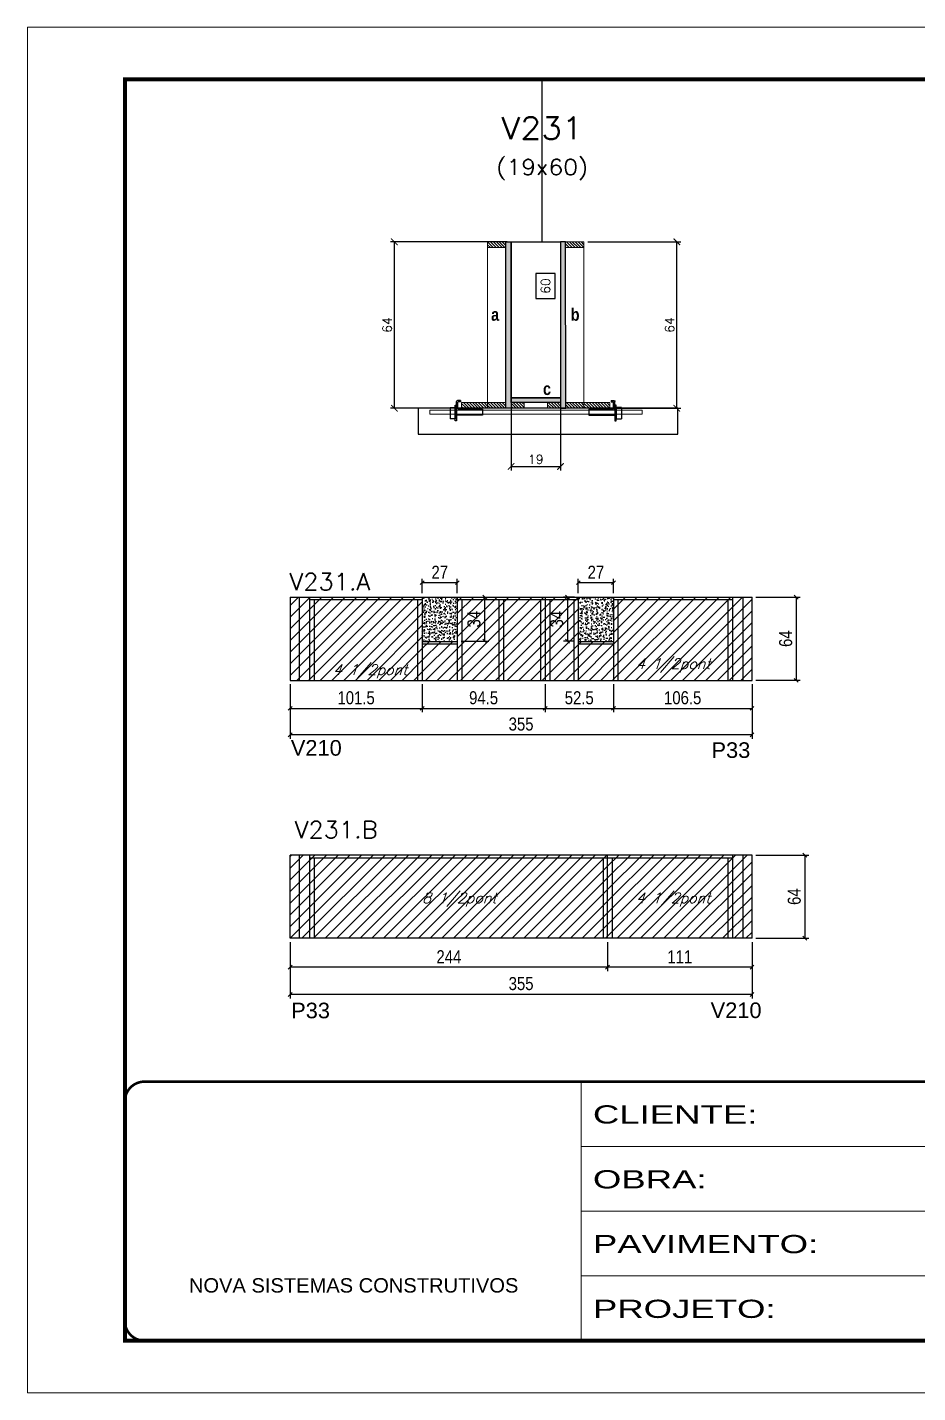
# Model space of a CAD drawing. Extents: x 137137 to 143418, y 10464 to 34486.
# Drawn here: x 140321 to 141005, y 29990 to 31040 of the extents above; entities that cross this region are included whole.
import ezdxf
from ezdxf.enums import TextEntityAlignment as Align

# ---------------------------------------------------------------- set-up
doc = ezdxf.new("R2010")
doc.units = 0
for name, pattern in [('CONTINUO', [0]), ('DASHED', [0.75, 0.5, -0.25]), ('HIDDEN', [0.375, 0.25, -0.125])]:
    doc.linetypes.add(name, pattern=pattern)
for name, color, linetype in [('5', 5, 'Continuous'), ('barrote', 251, 'Continuous'), ('COTA', 241, 'Continuous'), ('Cota Seção (2x)', 4, 'Continuous'), ('detalhes', 4, 'Continuous'), ('Painéis', 200, 'Continuous'), ('presilha', 1, 'Continuous'), ('SARR_2.2x7', 40, 'Continuous'), ('SARR_3.5x7', 81, 'Continuous'), ('texto', 7, 'Continuous'), ('Texto de Titulo', 7, 'Continuous'), ('Texto Qtd Sarr', 242, 'Continuous')]:
    doc.layers.add(name, color=color, linetype=linetype)
for name, color, linetype, lineweight in [('CONCRETO', 251, 'Continuous', 25), ('Folhas', 255, 'Continuous', 9), ('Hachura', 251, 'Continuous', 9), ('Madeira', 126, 'Continuous', 18), ('SARRAFO DE PRESSAO', 251, 'DASHED', 9), ('SCO-___-LAJ', 2, 'Continuous', 0), ('Texto Seção', 7, 'Continuous', 15)]:
    doc.layers.add(name, color=color, linetype=linetype, lineweight=lineweight)
doc.styles.add('ARIAL', font='arial.ttf')
doc.styles.add('COTA TECNICA', font='techl___.ttf', dxfattribs={"height": 10})
doc.styles.add('REGUA-120', font='ROMANS.shx', dxfattribs={"height": 15})
doc.styles.add('Romans', font='romans.shx')
doc.styles.get("Standard").update_dxf_attribs({"font": 'arial.ttf'})
doc.styles.add('TECNICA', font='techb___.ttf', dxfattribs={"height": 10})
doc.styles.add('Tecnologia', font='')
doc.styles.get('Tecnologia').set_extended_font_data('Forgotten Futurist')
doc.dimstyles.new('Cota Seção (2x)', dxfattribs={"dimtxt": 7, "dimasz": 5, "dimexe": 3, "dimexo": 3, "dimgap": 2, "dimtad": 3, "dimdec": 1, "dimlfac": 0.5, "dimzin": 12, "dimdsep": 46, "dimtxsty": 'Romans', "dimblk": 'ARCHTICK', "dimcen": 0, "dimclrd": 4, "dimclre": 4, "dimclrt": 1, "dimadec": 1, "dimazin": 3, "dimtfac": 1, "dimtdec": 1, "dimtmove": 0, "dimatfit": 3, "dimldrblk": 'OBLIQUE', "dimfxl": 1, "dimtolj": 1, "dimtzin": 12, "dimarcsym": 0})
doc.dimstyles.new('Cota Seção interna', dxfattribs={"dimtxt": 7, "dimasz": 6, "dimexe": 0.18, "dimexo": 2, "dimgap": -4, "dimtad": 3, "dimdec": 1, "dimlfac": 0.5, "dimzin": 12, "dimdsep": 46, "dimtxsty": 'Romans', "dimblk": 'ARCHTICK', "dimcen": 0.09, "dimse1": 1, "dimse2": 1, "dimsd1": 1, "dimsd2": 1, "dimclrd": 180, "dimclre": 5, "dimclrt": 1, "dimadec": 0, "dimazin": 3, "dimtfac": 1, "dimtdec": 1, "dimtofl": 0, "dimtmove": 0, "dimatfit": 3, "dimldrblk": 'ARCHTICK', "dimfxl": 1, "dimtolj": 1, "dimtzin": 0, "dimarcsym": 0})
doc.dimstyles.new('PAINEL', dxfattribs={"dimtxt": 10, "dimasz": 3, "dimexe": 3, "dimexo": 3, "dimgap": 3, "dimtad": 1, "dimdec": 1, "dimzin": 12, "dimdsep": 46, "dimtxsty": 'COTA TECNICA', "dimblk1": 'OBLIQUE', "dimblk2": 'OBLIQUE', "dimsah": 1, "dimcen": 0.9, "dimclrd": 4, "dimclre": 4, "dimclrt": 240, "dimadec": 1, "dimazin": 3, "dimtfac": 1, "dimtdec": 1, "dimtmove": 0, "dimatfit": 3, "dimfxl": 1, "dimtolj": 1, "dimtzin": 12, "dimarcsym": 0})
pattern_1 = [(315, (163649.1933, 22517.407), (1.12253202, 1.12253202), [])]
pattern_2 = [(315, (163649.1933, 22443.807), (1.12253202, 1.12253202), [])]
pattern_3 = [(45, (-1585, 0), (-4.49012806, 4.49012806), [])]

# ---------------------------------------------------------------- blocks, each defined once
blk = doc.blocks.new('9999999999')
at = {"color": 30, "linetype": 'CONTINUO'}
for p, q in [((98564.6, 34230.2), (98564.6, 34429.4)), ((98564.6, 34379.6), (99584, 34379.6)), ((98564.6, 34329.8), (99488, 34329.8)), ((98564.6, 34280), (99488, 34280))]:
    blk.add_line(p, q, dxfattribs=at)
at = {"color": 30, "linetype": 'CONTINUO', "const_width": 2}
blk.add_lwpolyline([(99584, 34230.2), (99584, 34414.4, 0.414214), (99569, 34429.4), (98229, 34429.4, 0.414214), (98214, 34414.4), (98214, 34245.2, 0.414214), (98229, 34230.2), (99584, 34230.2)], format="xyb", dxfattribs=at)
at = {"layer": 'Folhas'}
blk.add_lwpolyline([(98139, 34190.2), (99624, 34190.2), (99624, 35240.2), (98139, 35240.2)], close=True, dxfattribs=at)
at = {"layer": 'Folhas', "color": 30, "const_width": 3}
blk.add_lwpolyline([(98214, 34230.2), (99584, 34230.2), (99584, 35200.2), (98214, 35200.2)], close=True, dxfattribs=at)
at = {"color": 7, "linetype": 'Continuous', "ltscale": 5, "style": 'ARIAL'}
blk.add_text('NOVA SISTEMAS CONSTRUTIVOS', height=11.059, dxfattribs=at).set_placement((98263.2, 34267.2))
at = {"layer": 'Folhas', "color": 7, "style": 'Tecnologia', "width": 1.5}
for s, p in [('CLIENTE:', (98573.7, 34397.2)), ('OBRA:', (98573.7, 34347.3)), ('PAVIMENTO:', (98573.7, 34297.5)), ('PROJETO:', (98573.7, 34247.7))]:
    blk.add_text(s, height=14, dxfattribs=at).set_placement(p)
blk = doc.blocks.new('_Oblique')
at = {"color": 0, "linetype": 'ByBlock', "lineweight": -2}
blk.add_line((-0.5, -0.5), (0.5, 0.5), dxfattribs=at)
blk = doc.blocks.new('*D306')
at = {"layer": 'COTA', "color": 4, "linetype": 'ByBlock', "lineweight": -2, "transparency": 16777216}
for p, q in [((140880.8, 30601.9), (140914.8, 30601.9)), ((140911.8, 30601.9), (140911.8, 30537.9)), ((140880.8, 30537.9), (140914.8, 30537.9))]:
    blk.add_line(p, q, dxfattribs=at)
at = {"layer": 'Defpoints', "color": 0, "linetype": 'ByBlock', "transparency": 16777216}
for p in [(140877.8, 30601.9), (140877.8, 30537.9), (140911.8, 30537.9)]:
    blk.add_point(p, dxfattribs=at)
at = {"layer": 'COTA', "color": 4, "linetype": 'ByBlock', "lineweight": -2, "transparency": 16777216, "xscale": 3, "yscale": 3, "zscale": 3}
for p, rotation in [((140911.8, 30601.9), 90), ((140911.8, 30537.9), 270)]:
    blk.add_blockref('_Oblique', p, dxfattribs=dict(at, rotation=rotation))
at = {"layer": 'COTA', "color": 240, "linetype": 'ByBlock', "transparency": 16777216, "insert": (140903.7, 30569.9), "char_height": 10, "attachment_point": 5, "rotation": 90, "style": 'COTA TECNICA'}
blk.add_mtext('\\A1;64', dxfattribs=at)
blk = doc.blocks.new('*D307')
at = {"layer": 'COTA', "color": 4, "linetype": 'ByBlock', "lineweight": -2, "transparency": 16777216}
for p, q in [((140766.8, 30336.5), (140766.8, 30314.2)), ((140877.8, 30336.5), (140877.8, 30314.2)), ((140877.8, 30317.2), (140766.8, 30317.2))]:
    blk.add_line(p, q, dxfattribs=at)
at = {"layer": 'Defpoints', "color": 0, "linetype": 'ByBlock', "transparency": 16777216}
for p in [(140766.8, 30339.5), (140877.8, 30339.5), (140766.8, 30317.2)]:
    blk.add_point(p, dxfattribs=at)
at = {"layer": 'COTA', "color": 4, "linetype": 'ByBlock', "lineweight": -2, "transparency": 16777216, "xscale": 3, "yscale": 3, "zscale": 3, "rotation": 180}
blk.add_blockref('_Oblique', (140766.8, 30317.2), dxfattribs=at)
at = {"layer": 'COTA', "color": 4, "linetype": 'ByBlock', "lineweight": -2, "transparency": 16777216, "xscale": 3, "yscale": 3, "zscale": 3}
blk.add_blockref('_Oblique', (140877.8, 30317.2), dxfattribs=at)
at = {"layer": 'COTA', "color": 240, "linetype": 'ByBlock', "transparency": 16777216, "insert": (140822.3, 30325.3), "char_height": 10, "attachment_point": 5, "style": 'COTA TECNICA'}
blk.add_mtext('\\A1;111', dxfattribs=at)
blk = doc.blocks.new('*D308')
at = {"layer": 'COTA', "color": 4, "linetype": 'ByBlock', "lineweight": -2, "transparency": 16777216}
for p, q in [((140522.8, 30336.5), (140522.8, 30314.2)), ((140766.8, 30336.5), (140766.8, 30314.2)), ((140766.8, 30317.2), (140522.8, 30317.2))]:
    blk.add_line(p, q, dxfattribs=at)
at = {"layer": 'Defpoints', "color": 0, "linetype": 'ByBlock', "transparency": 16777216}
for p in [(140522.8, 30339.5), (140766.8, 30339.5), (140522.8, 30317.2)]:
    blk.add_point(p, dxfattribs=at)
at = {"layer": 'COTA', "color": 4, "linetype": 'ByBlock', "lineweight": -2, "transparency": 16777216, "xscale": 3, "yscale": 3, "zscale": 3, "rotation": 180}
blk.add_blockref('_Oblique', (140522.8, 30317.2), dxfattribs=at)
at = {"layer": 'COTA', "color": 4, "linetype": 'ByBlock', "lineweight": -2, "transparency": 16777216, "xscale": 3, "yscale": 3, "zscale": 3}
blk.add_blockref('_Oblique', (140766.8, 30317.2), dxfattribs=at)
at = {"layer": 'COTA', "color": 240, "linetype": 'ByBlock', "transparency": 16777216, "insert": (140644.8, 30325.3), "char_height": 10, "attachment_point": 5, "style": 'COTA TECNICA'}
blk.add_mtext('\\A1;244', dxfattribs=at)
blk = doc.blocks.new('*D309')
at = {"layer": 'COTA', "color": 4, "linetype": 'ByBlock', "lineweight": -2, "transparency": 16777216}
for p, q in [((140880.8, 30403.5), (140921.4, 30403.5)), ((140918.4, 30403.5), (140918.4, 30339.5)), ((140880.8, 30339.5), (140921.4, 30339.5))]:
    blk.add_line(p, q, dxfattribs=at)
at = {"layer": 'Defpoints', "color": 0, "linetype": 'ByBlock', "transparency": 16777216}
for p in [(140877.8, 30403.5), (140877.8, 30339.5), (140918.4, 30339.5)]:
    blk.add_point(p, dxfattribs=at)
at = {"layer": 'COTA', "color": 4, "linetype": 'ByBlock', "lineweight": -2, "transparency": 16777216, "xscale": 3, "yscale": 3, "zscale": 3}
for p, rotation in [((140918.4, 30403.5), 90), ((140918.4, 30339.5), 270)]:
    blk.add_blockref('_Oblique', p, dxfattribs=dict(at, rotation=rotation))
at = {"layer": 'COTA', "color": 240, "linetype": 'ByBlock', "transparency": 16777216, "insert": (140910.3, 30371.5), "char_height": 10, "attachment_point": 5, "rotation": 90, "style": 'COTA TECNICA'}
blk.add_mtext('\\A1;64', dxfattribs=at)
blk = doc.blocks.new('_ArchTick')
at = {"color": 0, "linetype": 'ByBlock', "const_width": 0.15}
blk.add_lwpolyline([(-0.5, -0.5), (0.5, 0.5)], dxfattribs=at)
blk = doc.blocks.new('*D310')
at = {"layer": 'COTA', "color": 4, "lineweight": -2, "transparency": 16777216}
for p, q in [((140689.6, 30875.1), (140599.9, 30875.1)), ((140602.9, 30747.1), (140602.9, 30875.1)), ((140651.6, 30747.1), (140599.9, 30747.1))]:
    blk.add_line(p, q, dxfattribs=at)
at = {"layer": 'Defpoints', "color": 0, "transparency": 16777216}
for p in [(140602.9, 30875.1), (140692.6, 30875.1), (140654.6, 30747.1)]:
    blk.add_point(p, dxfattribs=at)
at = {"layer": 'COTA', "color": 4, "lineweight": -2, "transparency": 16777216, "xscale": 5, "yscale": 5, "zscale": 5}
for p, rotation in [((140602.9, 30875.1), 90), ((140602.9, 30747.1), 270)]:
    blk.add_blockref('_ArchTick', p, dxfattribs=dict(at, rotation=rotation))
at = {"layer": 'COTA', "color": 1, "transparency": 16777216, "insert": (140597.4, 30811.1), "char_height": 7, "attachment_point": 5, "rotation": 90, "style": 'Romans'}
blk.add_mtext('\\A1;64', dxfattribs=at)
blk = doc.blocks.new('*D311')
at = {"layer": 'COTA', "color": 4, "lineweight": -2, "transparency": 16777216}
for p, q in [((140751.6, 30875.1), (140823, 30875.1)), ((140820, 30747.1), (140820, 30875.1)), ((140771.6, 30747.1), (140823, 30747.1))]:
    blk.add_line(p, q, dxfattribs=at)
at = {"layer": 'Defpoints', "color": 0, "transparency": 16777216}
for p in [(140748.6, 30875.1), (140820, 30875.1), (140768.6, 30747.1)]:
    blk.add_point(p, dxfattribs=at)
at = {"layer": 'COTA', "color": 4, "lineweight": -2, "transparency": 16777216, "xscale": 5, "yscale": 5, "zscale": 5}
for p, rotation in [((140820, 30875.1), 90), ((140820, 30747.1), 270)]:
    blk.add_blockref('_ArchTick', p, dxfattribs=dict(at, rotation=rotation))
at = {"layer": 'COTA', "color": 1, "transparency": 16777216, "insert": (140814.5, 30811.1), "char_height": 7, "attachment_point": 5, "rotation": 90, "style": 'Romans'}
blk.add_mtext('\\A1;64', dxfattribs=at)
blk = doc.blocks.new('*D312')
at = {"layer": 'Cota Seção (2x)', "color": 180, "lineweight": -2, "transparency": 16777216}
for p, q in [((140726.6, 30850.6), (140711.6, 30850.6)), ((140711.6, 30850.6), (140711.6, 30831.6)), ((140726.6, 30831.6), (140726.6, 30850.6)), ((140711.6, 30831.6), (140726.6, 30831.6))]:
    blk.add_line(p, q, dxfattribs=at)
at = {"layer": 'Defpoints', "color": 0, "transparency": 16777216}
for p in [(140730.6, 30875.1), (140730.6, 30875.1), (140730.6, 30755.1)]:
    blk.add_point(p, dxfattribs=at)
at = {"layer": 'Cota Seção (2x)', "color": 1, "transparency": 16777216, "insert": (140719.1, 30841.1), "char_height": 7, "attachment_point": 5, "rotation": 90, "style": 'Romans'}
blk.add_mtext('\\A1;60', dxfattribs=at)
blk = doc.blocks.new('titulo1')
at = {"layer": 'Defpoints', "color": 252, "linetype": 'HIDDEN', "ltscale": 2}
blk.add_line((0, 0), (0, 125), dxfattribs=at)
at = {"layer": 'Defpoints', "style": 'Romans', "oblique": 15}
blk.add_attdef('FOLHA', text='', height=10, dxfattribs=at).set_placement((0, 15.6), align=Align.MIDDLE_CENTER)
at = {"layer": 'Texto Qtd Sarr', "color": 3, "style": 'Romans', "oblique": 15}
for tag, height, p in [('TITULO', 17, (0, 71.4)), ('SEÇÃO', 12, (0, 41.5))]:
    blk.add_attdef(tag, text='', height=height, dxfattribs=at).set_placement(p, align=Align.MIDDLE_CENTER)
blk = doc.blocks.new('PRESILHA METÁLICA 1')
at = {"layer": 'presilha'}
for p, q in [((7.5, 10.6), (7.5, 19.9)), ((12, 21), (8.6, 21)), ((9, 11.6), (9, 18.9)), ((12, 19.5), (9.6, 19.5)), ((12, 21), (12, 19.5)), ((0, 13), (6, 13)), ((0, 13), (0, 0)), ((6, 0), (0, 0)), ((6, 15.5), (7.5, 15.5)), ((6, -2.5), (6, 15.5)), ((6, 13), (6, 0)), ((7.5, 15.5), (7.5, -2.5)), ((37.5, 4.1), (7.5, 4.1)), ((37.5, 11), (9.6, 11)), ((37.5, 11), (37.5, 4.1)), ((7.5, -2.5), (6, -2.5))]:
    blk.add_line(p, q, dxfattribs=at)
for centre, radius, start, end in [((8.6, 19.9), 1.14, 90, 180), ((9.6, 18.9), 0.57, 90, 180), ((9.6, 11.6), 0.57, 180, 270)]:
    blk.add_arc(centre, radius, start, end, dxfattribs=at)
blk = doc.blocks.new('*D313')
at = {"layer": 'COTA', "color": 4, "lineweight": -2, "transparency": 16777216}
for p, q in [((140692.6, 30748.5), (140692.6, 30699.3)), ((140730.6, 30748.5), (140730.6, 30699.3)), ((140692.6, 30702.3), (140730.6, 30702.3))]:
    blk.add_line(p, q, dxfattribs=at)
at = {"layer": 'Defpoints', "color": 0, "transparency": 16777216}
for p in [(140692.6, 30751.5), (140730.6, 30751.5), (140730.6, 30702.3)]:
    blk.add_point(p, dxfattribs=at)
at = {"layer": 'COTA', "color": 4, "lineweight": -2, "transparency": 16777216, "xscale": 5, "yscale": 5, "zscale": 5, "rotation": 180}
blk.add_blockref('_ArchTick', (140692.6, 30702.3), dxfattribs=at)
at = {"layer": 'COTA', "color": 4, "lineweight": -2, "transparency": 16777216, "xscale": 5, "yscale": 5, "zscale": 5}
blk.add_blockref('_ArchTick', (140730.6, 30702.3), dxfattribs=at)
at = {"layer": 'COTA', "color": 1, "transparency": 16777216, "insert": (140711.6, 30707.8), "char_height": 7, "attachment_point": 5, "style": 'Romans'}
blk.add_mtext('\\A1;19', dxfattribs=at)
blk = doc.blocks.new('*D5561')
at = {"layer": 'COTA', "color": 4, "lineweight": -2, "ltscale": 25, "transparency": 16777216}
for p, q in [((140522.8, 30534.9), (140522.8, 30513.3)), ((140624.3, 30534.9), (140624.3, 30513.3)), ((140522.8, 30516.3), (140624.3, 30516.3))]:
    blk.add_line(p, q, dxfattribs=at)
at = {"layer": 'Defpoints', "color": 0, "ltscale": 25, "transparency": 16777216}
for p in [(140522.8, 30537.9), (140624.3, 30537.9), (140624.3, 30516.3)]:
    blk.add_point(p, dxfattribs=at)
at = {"layer": 'COTA', "color": 4, "lineweight": -2, "ltscale": 25, "transparency": 16777216, "xscale": 3, "yscale": 3, "zscale": 3, "rotation": 180}
blk.add_blockref('_Oblique', (140522.8, 30516.3), dxfattribs=at)
at = {"layer": 'COTA', "color": 4, "lineweight": -2, "ltscale": 25, "transparency": 16777216, "xscale": 3, "yscale": 3, "zscale": 3}
blk.add_blockref('_Oblique', (140624.3, 30516.3), dxfattribs=at)
at = {"layer": 'COTA', "color": 240, "ltscale": 25, "transparency": 16777216, "insert": (140573.5, 30524.4), "char_height": 10, "attachment_point": 5, "style": 'COTA TECNICA'}
blk.add_mtext('\\A1;101.5', dxfattribs=at)
blk = doc.blocks.new('*D5562')
at = {"layer": 'COTA', "color": 4, "lineweight": -2, "ltscale": 25, "transparency": 16777216}
for p, q in [((140624.3, 30534.9), (140624.3, 30513.3)), ((140718.8, 30534.9), (140718.8, 30513.3)), ((140624.3, 30516.3), (140718.8, 30516.3))]:
    blk.add_line(p, q, dxfattribs=at)
at = {"layer": 'Defpoints', "color": 0, "ltscale": 25, "transparency": 16777216}
for p in [(140624.3, 30537.9), (140718.8, 30537.9), (140718.8, 30516.3)]:
    blk.add_point(p, dxfattribs=at)
at = {"layer": 'COTA', "color": 4, "lineweight": -2, "ltscale": 25, "transparency": 16777216, "xscale": 3, "yscale": 3, "zscale": 3, "rotation": 180}
blk.add_blockref('_Oblique', (140624.3, 30516.3), dxfattribs=at)
at = {"layer": 'COTA', "color": 4, "lineweight": -2, "ltscale": 25, "transparency": 16777216, "xscale": 3, "yscale": 3, "zscale": 3}
blk.add_blockref('_Oblique', (140718.8, 30516.3), dxfattribs=at)
at = {"layer": 'COTA', "color": 240, "ltscale": 25, "transparency": 16777216, "insert": (140671.5, 30524.4), "char_height": 10, "attachment_point": 5, "style": 'COTA TECNICA'}
blk.add_mtext('\\A1;94.5', dxfattribs=at)
blk = doc.blocks.new('*D5563')
at = {"layer": 'COTA', "color": 4, "lineweight": -2, "ltscale": 25, "transparency": 16777216}
for p, q in [((140718.8, 30534.9), (140718.8, 30513.3)), ((140771.3, 30534.9), (140771.3, 30513.3)), ((140718.8, 30516.3), (140771.3, 30516.3))]:
    blk.add_line(p, q, dxfattribs=at)
at = {"layer": 'Defpoints', "color": 0, "ltscale": 25, "transparency": 16777216}
for p in [(140718.8, 30537.9), (140771.3, 30537.9), (140771.3, 30516.3)]:
    blk.add_point(p, dxfattribs=at)
at = {"layer": 'COTA', "color": 4, "lineweight": -2, "ltscale": 25, "transparency": 16777216, "xscale": 3, "yscale": 3, "zscale": 3, "rotation": 180}
blk.add_blockref('_Oblique', (140718.8, 30516.3), dxfattribs=at)
at = {"layer": 'COTA', "color": 4, "lineweight": -2, "ltscale": 25, "transparency": 16777216, "xscale": 3, "yscale": 3, "zscale": 3}
blk.add_blockref('_Oblique', (140771.3, 30516.3), dxfattribs=at)
at = {"layer": 'COTA', "color": 240, "ltscale": 25, "transparency": 16777216, "insert": (140745, 30524.4), "char_height": 10, "attachment_point": 5, "style": 'COTA TECNICA'}
blk.add_mtext('\\A1;52.5', dxfattribs=at)
blk = doc.blocks.new('*D5564')
at = {"layer": 'COTA', "color": 4, "lineweight": -2, "ltscale": 25, "transparency": 16777216}
for p, q in [((140771.3, 30534.9), (140771.3, 30513.3)), ((140877.8, 30534.9), (140877.8, 30513.3)), ((140771.3, 30516.3), (140877.8, 30516.3))]:
    blk.add_line(p, q, dxfattribs=at)
at = {"layer": 'Defpoints', "color": 0, "ltscale": 25, "transparency": 16777216}
for p in [(140771.3, 30537.9), (140877.8, 30537.9), (140877.8, 30516.3)]:
    blk.add_point(p, dxfattribs=at)
at = {"layer": 'COTA', "color": 4, "lineweight": -2, "ltscale": 25, "transparency": 16777216, "xscale": 3, "yscale": 3, "zscale": 3, "rotation": 180}
blk.add_blockref('_Oblique', (140771.3, 30516.3), dxfattribs=at)
at = {"layer": 'COTA', "color": 4, "lineweight": -2, "ltscale": 25, "transparency": 16777216, "xscale": 3, "yscale": 3, "zscale": 3}
blk.add_blockref('_Oblique', (140877.8, 30516.3), dxfattribs=at)
at = {"layer": 'COTA', "color": 240, "ltscale": 25, "transparency": 16777216, "insert": (140824.5, 30524.4), "char_height": 10, "attachment_point": 5, "style": 'COTA TECNICA'}
blk.add_mtext('\\A1;106.5', dxfattribs=at)
blk = doc.blocks.new('*D5565')
at = {"layer": 'COTA', "color": 4, "lineweight": -2, "ltscale": 25, "transparency": 16777216}
for p, q in [((140624.3, 30604.9), (140624.3, 30616)), ((140624.3, 30613), (140651.3, 30613)), ((140651.3, 30604.9), (140651.3, 30616))]:
    blk.add_line(p, q, dxfattribs=at)
at = {"layer": 'Defpoints', "color": 0, "ltscale": 25, "transparency": 16777216}
for p in [(140651.3, 30613), (140624.3, 30601.9), (140651.3, 30601.9)]:
    blk.add_point(p, dxfattribs=at)
at = {"layer": 'COTA', "color": 4, "lineweight": -2, "ltscale": 25, "transparency": 16777216, "xscale": 3, "yscale": 3, "zscale": 3, "rotation": 180}
blk.add_blockref('_Oblique', (140624.3, 30613), dxfattribs=at)
at = {"layer": 'COTA', "color": 4, "lineweight": -2, "ltscale": 25, "transparency": 16777216, "xscale": 3, "yscale": 3, "zscale": 3}
blk.add_blockref('_Oblique', (140651.3, 30613), dxfattribs=at)
at = {"layer": 'COTA', "color": 240, "ltscale": 25, "transparency": 16777216, "insert": (140637.8, 30621), "char_height": 10, "attachment_point": 5, "style": 'COTA TECNICA'}
blk.add_mtext('\\A1;27', dxfattribs=at)
blk = doc.blocks.new('*D5566')
at = {"layer": 'COTA', "color": 4, "lineweight": -2, "ltscale": 25, "transparency": 16777216}
for p, q in [((140744.3, 30604.9), (140744.3, 30616)), ((140744.3, 30613), (140771.3, 30613)), ((140771.3, 30604.9), (140771.3, 30616))]:
    blk.add_line(p, q, dxfattribs=at)
at = {"layer": 'Defpoints', "color": 0, "ltscale": 25, "transparency": 16777216}
for p in [(140771.3, 30613), (140744.3, 30601.9), (140771.3, 30601.9)]:
    blk.add_point(p, dxfattribs=at)
at = {"layer": 'COTA', "color": 4, "lineweight": -2, "ltscale": 25, "transparency": 16777216, "xscale": 3, "yscale": 3, "zscale": 3, "rotation": 180}
blk.add_blockref('_Oblique', (140744.3, 30613), dxfattribs=at)
at = {"layer": 'COTA', "color": 4, "lineweight": -2, "ltscale": 25, "transparency": 16777216, "xscale": 3, "yscale": 3, "zscale": 3}
blk.add_blockref('_Oblique', (140771.3, 30613), dxfattribs=at)
at = {"layer": 'COTA', "color": 240, "ltscale": 25, "transparency": 16777216, "insert": (140757.8, 30621), "char_height": 10, "attachment_point": 5, "style": 'COTA TECNICA'}
blk.add_mtext('\\A1;27', dxfattribs=at)
blk = doc.blocks.new('*D5567')
at = {"layer": 'COTA', "color": 4, "lineweight": -2, "ltscale": 25, "transparency": 16777216}
for p, q in [((140654.3, 30601.9), (140675.4, 30601.9)), ((140672.4, 30567.9), (140672.4, 30601.9)), ((140654.3, 30567.9), (140675.4, 30567.9))]:
    blk.add_line(p, q, dxfattribs=at)
at = {"layer": 'Defpoints', "color": 0, "ltscale": 25, "transparency": 16777216}
for p in [(140651.3, 30601.9), (140672.4, 30601.9), (140651.3, 30567.9)]:
    blk.add_point(p, dxfattribs=at)
at = {"layer": 'COTA', "color": 4, "lineweight": -2, "ltscale": 25, "transparency": 16777216, "xscale": 3, "yscale": 3, "zscale": 3}
for p, rotation in [((140672.4, 30601.9), 90), ((140672.4, 30567.9), 270)]:
    blk.add_blockref('_Oblique', p, dxfattribs=dict(at, rotation=rotation))
at = {"layer": 'COTA', "color": 240, "ltscale": 25, "transparency": 16777216, "insert": (140664.1, 30584.9), "char_height": 10, "attachment_point": 5, "rotation": 90, "style": 'COTA TECNICA'}
blk.add_mtext('\\A1;34', dxfattribs=at)
blk = doc.blocks.new('*D5568')
at = {"layer": 'COTA', "color": 4, "lineweight": -2, "ltscale": 25, "transparency": 16777216}
for p, q in [((140741.3, 30601.9), (140732.9, 30601.9)), ((140735.9, 30601.9), (140735.9, 30567.9)), ((140741.3, 30567.9), (140732.9, 30567.9))]:
    blk.add_line(p, q, dxfattribs=at)
at = {"layer": 'Defpoints', "color": 0, "ltscale": 25, "transparency": 16777216}
for p in [(140744.3, 30601.9), (140735.9, 30567.9), (140744.3, 30567.9)]:
    blk.add_point(p, dxfattribs=at)
at = {"layer": 'COTA', "color": 4, "lineweight": -2, "ltscale": 25, "transparency": 16777216, "xscale": 3, "yscale": 3, "zscale": 3}
for p, rotation in [((140735.9, 30601.9), 90), ((140735.9, 30567.9), 270)]:
    blk.add_blockref('_Oblique', p, dxfattribs=dict(at, rotation=rotation))
at = {"layer": 'COTA', "color": 240, "ltscale": 25, "transparency": 16777216, "insert": (140727.7, 30584.9), "char_height": 10, "attachment_point": 5, "rotation": 90, "style": 'COTA TECNICA'}
blk.add_mtext('\\A1;34', dxfattribs=at)
blk = doc.blocks.new('*D6301')
at = {"layer": 'Defpoints', "color": 0, "ltscale": 25, "transparency": 16777216}
for p in [(140522.8, 30537.9), (140877.8, 30537.9), (140522.8, 30496)]:
    blk.add_point(p, dxfattribs=at)
at = {"layer": 'Painéis', "color": 4, "lineweight": -2, "ltscale": 25, "transparency": 16777216}
for p, q in [((140522.8, 30534.9), (140522.8, 30493)), ((140877.8, 30534.9), (140877.8, 30493)), ((140877.8, 30496), (140522.8, 30496))]:
    blk.add_line(p, q, dxfattribs=at)
at = {"layer": 'Painéis', "color": 4, "lineweight": -2, "ltscale": 25, "transparency": 16777216, "xscale": 3, "yscale": 3, "zscale": 3, "rotation": 180}
blk.add_blockref('_Oblique', (140522.8, 30496), dxfattribs=at)
at = {"layer": 'Painéis', "color": 4, "lineweight": -2, "ltscale": 25, "transparency": 16777216, "xscale": 3, "yscale": 3, "zscale": 3}
blk.add_blockref('_Oblique', (140877.8, 30496), dxfattribs=at)
at = {"layer": 'Painéis', "color": 240, "ltscale": 25, "transparency": 16777216, "insert": (140700.3, 30504.2), "char_height": 10, "attachment_point": 5, "style": 'COTA TECNICA'}
blk.add_mtext('\\A1;355', dxfattribs=at)
blk = doc.blocks.new('*D6302')
at = {"layer": 'Defpoints', "color": 0, "ltscale": 25, "transparency": 16777216}
for p in [(140522.8, 30339.5), (140877.8, 30339.5), (140522.8, 30296.3)]:
    blk.add_point(p, dxfattribs=at)
at = {"layer": 'Painéis', "color": 4, "lineweight": -2, "ltscale": 25, "transparency": 16777216}
for p, q in [((140522.8, 30336.5), (140522.8, 30293.3)), ((140877.8, 30336.5), (140877.8, 30293.3)), ((140877.8, 30296.3), (140522.8, 30296.3))]:
    blk.add_line(p, q, dxfattribs=at)
at = {"layer": 'Painéis', "color": 4, "lineweight": -2, "ltscale": 25, "transparency": 16777216, "xscale": 3, "yscale": 3, "zscale": 3, "rotation": 180}
blk.add_blockref('_Oblique', (140522.8, 30296.3), dxfattribs=at)
at = {"layer": 'Painéis', "color": 4, "lineweight": -2, "ltscale": 25, "transparency": 16777216, "xscale": 3, "yscale": 3, "zscale": 3}
blk.add_blockref('_Oblique', (140877.8, 30296.3), dxfattribs=at)
at = {"layer": 'Painéis', "color": 240, "ltscale": 25, "transparency": 16777216, "insert": (140700.3, 30304.6), "char_height": 10, "attachment_point": 5, "style": 'COTA TECNICA'}
blk.add_mtext('\\A1;355', dxfattribs=at)

msp = doc.modelspace()

# ---------------------------------------------------------------- hatches: boundary and pattern name
at = {"layer": 'COTA', "linetype": 'ByBlock'}
h = msp.add_hatch(dxfattribs=at)
h.set_pattern_fill('AR-CONC', color=256, scale=0.03)
h.paths.add_polyline_path([(140651.29, 30601.85), (140624.29, 30601.85), (140624.29, 30567.85), (140651.29, 30567.85)])
h = msp.add_hatch(dxfattribs=at)
h.set_pattern_fill('AR-CONC', color=256, scale=0.03)
h.paths.add_polyline_path([(140771.29, 30601.85), (140744.29, 30601.85), (140744.29, 30567.85), (140771.29, 30567.85)])
at = {"layer": 'Hachura'}
h = msp.add_hatch(dxfattribs=at)
h.set_pattern_fill('ANSI31', color=256, scale=0.5, angle=270, style=0)
h.set_pattern_definition([(315, (163649.1933, 22567.407), (1.12253202, 1.12253202), [])])
h.paths.add_polyline_path([(140688.57, 30870.65), (140688.57, 30875.05), (140674.57, 30875.05), (140674.57, 30870.65)])
h = msp.add_hatch(color=256, dxfattribs=at)
h.dxf.hatch_style = 1
h.paths.add_polyline_path([(140688.57, 30875.05), (140692.57, 30875.05), (140692.57, 30747.05), (140688.57, 30747.05)])
h = msp.add_hatch(color=256, dxfattribs=at)
h.dxf.hatch_style = 1
h.paths.add_polyline_path([(140734.56, 30875.05), (140730.56, 30875.05), (140730.57, 30747.05), (140734.57, 30747.05)])
h = msp.add_hatch(dxfattribs=at)
h.set_pattern_fill('ANSI31', color=256, scale=0.5, angle=270, style=0)
h.set_pattern_definition([(315, (163649.203, 22567.407), (1.12253202, 1.12253202), [])])
h.paths.add_polyline_path([(140734.56, 30870.65), (140734.56, 30875.05), (140748.56, 30875.05), (140748.56, 30870.65)])
h = msp.add_hatch(color=256, dxfattribs=at)
h.dxf.hatch_style = 1
h.paths.add_polyline_path([(140692.57, 30751.45), (140692.57, 30755.05), (140730.57, 30755.05), (140730.57, 30751.45)])
h = msp.add_hatch(dxfattribs=at)
h.set_pattern_fill('ANSI31', color=256, scale=0.5, angle=270, style=0)
h.set_pattern_definition(pattern_1)
h.paths.add_polyline_path([(140654.57, 30747.05), (140654.57, 30751.45), (140674.57, 30751.45), (140674.57, 30747.05)])
h = msp.add_hatch(dxfattribs=at)
h.set_pattern_fill('ANSI31', color=256, scale=0.5, angle=270, style=0)
h.set_pattern_definition(pattern_2)
h.paths.add_polyline_path([(140688.57, 30747.05), (140688.57, 30751.45), (140674.57, 30751.45), (140674.57, 30747.05)])
h = msp.add_hatch(dxfattribs=at)
h.set_pattern_fill('ANSI31', color=256, scale=0.5, angle=270, style=0)
h.set_pattern_definition(pattern_1)
h.paths.add_polyline_path([(140692.57, 30747.05), (140692.57, 30751.45), (140702.57, 30751.45), (140702.57, 30747.05)])
h = msp.add_hatch(dxfattribs=at)
h.set_pattern_fill('ANSI31', color=256, scale=0.5, angle=270, style=0)
h.set_pattern_definition(pattern_1)
h.paths.add_polyline_path([(140730.57, 30747.05), (140730.57, 30751.45), (140720.57, 30751.45), (140720.57, 30747.05)])
h = msp.add_hatch(dxfattribs=at)
h.set_pattern_fill('ANSI31', color=256, scale=0.5, angle=270, style=0)
h.set_pattern_definition(pattern_2)
h.paths.add_polyline_path([(140734.57, 30747.05), (140734.57, 30751.45), (140748.57, 30751.45), (140748.57, 30747.05)])
h = msp.add_hatch(dxfattribs=at)
h.set_pattern_fill('ANSI31', color=256, scale=0.5, angle=270, style=0)
h.set_pattern_definition(pattern_1)
h.paths.add_polyline_path([(140768.57, 30747.05), (140768.57, 30751.45), (140748.57, 30751.45), (140748.57, 30747.05)])
at = {"layer": 'Hachura', "linetype": 'ByBlock'}
h = msp.add_hatch(dxfattribs=at)
h.set_pattern_fill('ANSI31', color=256, scale=2)
h.paths.add_polyline_path([(140522.79, 30601.85), (140522.79, 30537.85), (140624.29, 30537.85), (140624.29, 30601.85)])
h.paths.add_polyline_path([(140547.69, 30536.78), (140615.31, 30536.78), (140620.81, 30552.75), (140553.19, 30552.75)], flags=9)
h = msp.add_hatch(dxfattribs=at)
h.set_pattern_fill('ANSI31', color=256, scale=2)
h.paths.add_polyline_path([(140718.79, 30601.85), (140651.29, 30601.85), (140651.29, 30567.85), (140624.29, 30567.85), (140624.29, 30537.85), (140718.79, 30537.85)])
h.paths.add_polyline_path([(140673.84, 30574.07), (140673.84, 30595.95), (140653.26, 30595.95), (140653.26, 30574.07)], flags=24)
h = msp.add_hatch(dxfattribs=at)
h.set_pattern_fill('ANSI31', color=256, scale=2)
h.paths.add_polyline_path([(140771.29, 30567.85), (140744.29, 30567.85), (140744.29, 30601.85), (140718.79, 30601.85), (140718.79, 30537.85), (140771.29, 30537.85)])
h = msp.add_hatch(dxfattribs=at)
h.set_pattern_fill('ANSI31', color=256, scale=2)
h.paths.add_polyline_path([(140877.79, 30601.85), (140771.29, 30601.85), (140771.29, 30537.85), (140877.79, 30537.85)])
h.paths.add_polyline_path([(140780.67, 30541.34), (140848.29, 30541.34), (140853.79, 30557.31), (140786.17, 30557.31)], flags=24)
h = msp.add_hatch(dxfattribs=at)
h.set_pattern_fill('ANSI31', color=256, scale=2)
h.set_pattern_definition(pattern_3)
h.paths.add_polyline_path([(140766.79, 30403.46), (140522.79, 30403.46), (140522.79, 30339.46), (140766.79, 30339.46)])
h.paths.add_polyline_path([(140616.4, 30361.25), (140684.02, 30361.25), (140689.52, 30377.22), (140621.9, 30377.22)], flags=24)
h = msp.add_hatch(dxfattribs=at)
h.set_pattern_fill('ANSI31', color=256, scale=2)
h.set_pattern_definition(pattern_3)
h.paths.add_polyline_path([(140766.79, 30403.46), (140766.79, 30339.46), (140877.79, 30339.46), (140877.79, 30403.46)])
h.paths.add_polyline_path([(140780.6, 30361.25), (140848.22, 30361.25), (140853.72, 30377.22), (140786.1, 30377.22)], flags=24)

# ---------------------------------------------------------------- linework, layer by layer
at = {"layer": 'barrote'}
msp.add_lwpolyline([(140621.12, 30727.05), (140820.7, 30727.05), (140820.7, 30747.05), (140621.12, 30747.05)], close=True, dxfattribs=at)
at = {"layer": 'CONCRETO'}
msp.add_lwpolyline([(140692.57, 30875.05), (140692.57, 30875.05), (140692.57, 30875.05), (140692.57, 30875.05), (140730.57, 30875.05), (140730.57, 30875.05), (140730.57, 30875.05), (140730.57, 30755.05), (140692.57, 30755.05), (140692.57, 30875.05)], close=True, dxfattribs=at)
at = {"layer": 'COTA', "linetype": 'ByBlock'}
for p, q in [((140624.29, 30601.85), (140651.29, 30601.85)), ((140744.29, 30601.85), (140771.29, 30601.85))]:
    msp.add_line(p, q, dxfattribs=at)
at = {"layer": 'Madeira'}
for points in [[(140688.57, 30870.65), (140688.57, 30875.05), (140674.57, 30875.05), (140674.57, 30870.65)], [(140688.57, 30875.05), (140674.57, 30875.05), (140674.57, 30747.05), (140688.57, 30747.05)], [(140734.56, 30870.65), (140734.56, 30875.05), (140748.56, 30875.05), (140748.56, 30870.65)], [(140734.56, 30875.05), (140748.56, 30875.05), (140748.57, 30747.05), (140734.57, 30747.05)], [(140654.57, 30747.05), (140654.57, 30751.45), (140674.57, 30751.45), (140674.57, 30747.05)], [(140688.57, 30747.05), (140688.57, 30751.45), (140674.57, 30751.45), (140674.57, 30747.05)], [(140692.57, 30747.05), (140692.57, 30751.45), (140702.57, 30751.45), (140702.57, 30747.05)], [(140730.57, 30747.05), (140730.57, 30751.45), (140720.57, 30751.45), (140720.57, 30747.05)], [(140734.57, 30747.05), (140734.57, 30751.45), (140748.57, 30751.45), (140748.57, 30747.05)], [(140768.57, 30747.05), (140768.57, 30751.45), (140748.57, 30751.45), (140748.57, 30747.05)]]:
    msp.add_lwpolyline(points, close=True, dxfattribs=at)
at = {"layer": 'Painéis', "linetype": 'ByBlock'}
for p, q in [((140522.79, 30601.85), (140624.29, 30601.85)), ((140522.79, 30601.85), (140522.79, 30537.85)), ((140624.29, 30601.85), (140624.29, 30537.85)), ((140651.29, 30601.85), (140651.29, 30567.85)), ((140651.29, 30601.85), (140718.79, 30601.85)), ((140718.79, 30601.85), (140744.29, 30601.85)), ((140718.79, 30601.85), (140718.79, 30537.85)), ((140718.79, 30601.85), (140718.79, 30537.85)), ((140744.29, 30601.85), (140744.29, 30567.85)), ((140771.29, 30601.85), (140771.29, 30537.85)), ((140771.29, 30601.85), (140877.79, 30601.85)), ((140877.79, 30537.85), (140877.79, 30601.85)), ((140624.29, 30567.85), (140651.29, 30567.85)), ((140744.29, 30567.85), (140771.29, 30567.85)), ((140522.79, 30537.85), (140877.79, 30537.85)), ((140877.79, 30403.46), (140522.79, 30403.46)), ((140522.79, 30339.46), (140522.79, 30403.46)), ((140766.79, 30339.46), (140766.79, 30403.46)), ((140877.79, 30339.46), (140877.79, 30403.46)), ((140877.79, 30339.46), (140522.79, 30339.46))]:
    msp.add_line(p, q, dxfattribs=at)
at = {"layer": 'Painéis'}
for points in [[(140688.57, 30875.05), (140692.57, 30875.05), (140692.57, 30747.05), (140688.57, 30747.05)], [(140734.56, 30875.05), (140730.56, 30875.05), (140730.57, 30747.05), (140734.57, 30747.05)], [(140692.57, 30751.45), (140692.57, 30755.05), (140730.57, 30755.05), (140730.57, 30751.45)]]:
    msp.add_lwpolyline(points, close=True, dxfattribs=at)
at = {"layer": 'SARR_2.2x7', "linetype": 'Continuous'}
for p, q in [((140529.79, 30601.85), (140529.79, 30537.85)), ((140624.29, 30599.65), (140537.79, 30599.65)), ((140718.79, 30599.65), (140651.29, 30599.65)), ((140744.29, 30599.65), (140718.79, 30599.65)), ((140862.79, 30599.65), (140771.29, 30599.65)), ((140870.79, 30601.85), (140870.79, 30537.85)), ((140651.29, 30565.65), (140624.29, 30565.65)), ((140771.29, 30565.65), (140744.29, 30565.65)), ((140529.79, 30403.46), (140529.79, 30339.46)), ((140537.79, 30401.26), (140766.79, 30401.26)), ((140766.79, 30401.26), (140862.79, 30401.26)), ((140870.79, 30403.46), (140870.79, 30339.46))]:
    msp.add_line(p, q, dxfattribs=at)
at = {"layer": 'SARR_3.5x7'}
for p, q in [((140537.79, 30601.85), (140537.79, 30537.85)), ((140541.29, 30599.65), (140541.29, 30537.85)), ((140620.79, 30599.65), (140620.79, 30537.85)), ((140654.79, 30599.65), (140654.79, 30537.85)), ((140683.29, 30599.65), (140683.29, 30537.85)), ((140686.79, 30599.65), (140686.79, 30537.85)), ((140715.29, 30599.65), (140715.29, 30537.85)), ((140722.29, 30599.65), (140722.29, 30537.85)), ((140740.79, 30599.65), (140740.79, 30537.85)), ((140774.79, 30599.65), (140774.79, 30537.85)), ((140859.29, 30599.65), (140859.29, 30537.85)), ((140862.79, 30601.85), (140862.79, 30537.85)), ((140624.29, 30567.85), (140624.29, 30537.85)), ((140651.29, 30567.85), (140651.29, 30537.85)), ((140744.29, 30567.85), (140744.29, 30537.85)), ((140771.29, 30567.85), (140771.29, 30537.85)), ((140537.79, 30403.46), (140537.79, 30339.46)), ((140541.29, 30401.26), (140541.29, 30339.46)), ((140763.29, 30401.26), (140763.29, 30339.46)), ((140770.29, 30401.26), (140770.29, 30339.46)), ((140859.29, 30401.26), (140859.29, 30339.46)), ((140862.79, 30403.46), (140862.79, 30339.46))]:
    msp.add_line(p, q, dxfattribs=at)
at = {"layer": 'SCO-___-LAJ', "color": 1}
msp.add_lwpolyline([(140630.12, 30745.72), (140793.38, 30745.72), (140793.38, 30742.52), (140630.12, 30742.52)], close=True, dxfattribs=at)

# ---------------------------------------------------------------- block references
at = {"layer": 'presilha', "yscale": 0.6666666666666666, "zscale": 0.6666666666666666}
for p, xscale in [((140645.71, 30739.08), 0.6666666666666666), ((140777.44, 30739.08), -0.6666666666666666)]:
    msp.add_blockref('PRESILHA METÁLICA 1', p, dxfattribs=dict(at, xscale=xscale))
at = {"layer": 'SARRAFO DE PRESSAO', "color": 6, "linetype": 'ByBlock'}
msp.add_blockref('9999999999', (42181.81, -4200.15), dxfattribs=at)
at = {"layer": 'Texto Seção'}
ref = msp.add_blockref('titulo1', (140716.57, 30875.05), dxfattribs=at)
ref.add_attrib('TITULO', 'V231', dxfattribs={"layer": 'Texto de Titulo', "color": 7, "height": 17, "style": 'Romans', "width": 1.1}).set_placement((140716.57, 30962.55), align=Align.MIDDLE_CENTER)
ref.add_attrib('SEÇÃO', '(19x60)', dxfattribs={"layer": 'Texto de Titulo', "color": 7, "height": 12, "style": 'Romans', "width": 1.1}).set_placement((140716.57, 30932.55), align=Align.MIDDLE_CENTER)

# ---------------------------------------------------------------- texts
at = {"layer": '5', "linetype": 'Continuous'}
for s, rotation, p in [('V210', 0.00004, (140523.32, 30479.93)), ('P33', 0.00004, (140846.66, 30478.21)), ('P33', 359.99996, (140523.59, 30277.97)), ('V210', 359.99996, (140845.99, 30278.14))]:
    msp.add_text(s, height=12, rotation=rotation, dxfattribs=at).set_placement(p)
at = {"layer": 'detalhes', "style": 'TECNICA'}
for s, p in [('a', (140677.27, 30814.39)), ('b', (140738.5, 30814.38)), ('c', (140717.17, 30757.29))]:
    msp.add_text(s, height=9.6, dxfattribs=at).set_placement(p)
at = {"layer": 'texto', "color": 2, "char_height": 8, "attachment_point": 5, "style": 'Romans'}
for s, insert in [('{\\Q19;\\C256;4 1/2pont}', (140817.24, 30549.33)), ('{\\Q19;\\C256;4 1/2pont}', (140584.26, 30544.77)), ('{\\Q19;\\C256;8 1/2pont}', (140652.77, 30369.24)), ('{\\Q19;\\C256;4 1/2pont}', (140817.16, 30369.24))]:
    msp.add_mtext(s, dxfattribs=dict(at, insert=insert))
at = {"layer": 'Texto Seção', "style": 'REGUA-120', "width": 1.05}
for s, p in [('V231.A', (140522.32, 30607.21)), ('V231.B', (140526.36, 30416.52))]:
    msp.add_text(s, height=13, dxfattribs=at).set_placement(p)

# ---------------------------------------------------------------- dimensions: what is measured, and where the dimension line sits
at = {"layer": 'COTA'}
for base, p1, p2, picture, middle in [((140602.92, 30875.05), (140654.57, 30747.05), (140692.57, 30875.05), '*D310', (140597.42, 30811.05)), ((140820.05, 30875.05), (140768.57, 30747.05), (140748.56, 30875.05), '*D311', (140814.55, 30811.05))]:
    dim = msp.add_linear_dim(base=base, p1=p1, p2=p2, angle=90, dimstyle='Cota Seção (2x)', dxfattribs=at)
    dim.commit()
    dim.dimension.update_dxf_attribs({"geometry": picture, "text_midpoint": middle})
dim = msp.add_linear_dim(base=(140730.57, 30702.32), p1=(140692.57, 30751.45), p2=(140730.57, 30751.45), dimstyle='Cota Seção (2x)', dxfattribs=at)
dim.commit()
dim.dimension.update_dxf_attribs({"geometry": '*D313', "text_midpoint": (140711.57, 30707.82)})
at = {"layer": 'COTA', "ltscale": 25}
for base, p1, p2, picture, middle in [((140651.29, 30612.95), (140624.29, 30601.85), (140651.29, 30601.85), '*D5565', (140637.79, 30621.02)), ((140771.29, 30612.95), (140744.29, 30601.85), (140771.29, 30601.85), '*D5566', (140757.79, 30621.02)), ((140624.29, 30516.25), (140522.79, 30537.85), (140624.29, 30537.85), '*D5561', (140573.54, 30524.36))]:
    dim = msp.add_linear_dim(base=base, p1=p1, p2=p2, dimstyle='PAINEL', dxfattribs=at)
    dim.commit()
    dim.dimension.update_dxf_attribs({"geometry": picture, "text_midpoint": middle})
for base, p1, p2, picture, middle in [((140672.35, 30601.85), (140651.29, 30567.85), (140651.29, 30601.85), '*D5567', (140664.14, 30584.85)), ((140735.88, 30567.85), (140744.29, 30601.85), (140744.29, 30567.85), '*D5568', (140727.66, 30584.85))]:
    dim = msp.add_linear_dim(base=base, p1=p1, p2=p2, angle=90, dimstyle='PAINEL', dxfattribs=at)
    dim.commit()
    dim.dimension.update_dxf_attribs({"geometry": picture, "text_midpoint": middle})
at = {"layer": 'COTA', "linetype": 'ByBlock'}
for p1, p2, distance, picture, middle in [((140877.79, 30601.85), (140877.79, 30537.85), 34, '*D306', (140903.69, 30569.85)), ((140877.79, 30403.46), (140877.79, 30339.46), 40.63, '*D309', (140910.32, 30371.46)), ((140766.79, 30339.46), (140522.79, 30339.46), 22.27, '*D308', (140644.79, 30325.27)), ((140877.79, 30339.46), (140766.79, 30339.46), 22.27, '*D307', (140822.29, 30325.25))]:
    dim = msp.add_aligned_dim(p1=p1, p2=p2, distance=distance, dimstyle='PAINEL', dxfattribs=at)
    dim.commit()
    dim.dimension.update_dxf_attribs({"geometry": picture, "text_midpoint": middle})
at = {"layer": 'COTA', "ltscale": 25}
for base, p1, p2, picture, middle in [((140718.79, 30516.25), (140624.29, 30537.85), (140718.79, 30537.85), '*D5562', (140671.54, 30524.39)), ((140771.29, 30516.25), (140718.79, 30537.85), (140771.29, 30537.85), '*D5563', (140745.04, 30524.36)), ((140877.79, 30516.25), (140771.29, 30537.85), (140877.79, 30537.85), '*D5564', (140824.54, 30524.36))]:
    dim = msp.add_linear_dim(base=base, p1=p1, p2=p2, dimstyle='PAINEL', override={"dimtmove": 1}, dxfattribs=at)
    dim.commit()
    dim.dimension.update_dxf_attribs({"geometry": picture, "text_midpoint": middle})
at = {"layer": 'Cota Seção (2x)'}
dim = msp.add_linear_dim(base=(140730.57, 30875.05), p1=(140730.57, 30755.05), p2=(140730.56, 30875.05), angle=90, dimstyle='Cota Seção interna', dxfattribs=at)
dim.commit()
dim.dimension.update_dxf_attribs({"geometry": '*D312', "text_midpoint": (140730.57, 30841.05), "dimtype": 160})
at = {"layer": 'Painéis', "ltscale": 25}
for base, p1, p2, picture, middle in [((140522.79, 30496.01), (140877.79, 30537.85), (140522.79, 30537.85), '*D6301', (140700.29, 30504.23)), ((140522.79, 30296.34), (140877.79, 30339.46), (140522.79, 30339.46), '*D6302', (140700.29, 30304.56))]:
    dim = msp.add_linear_dim(base=base, p1=p1, p2=p2, dimstyle='PAINEL', dxfattribs=at)
    dim.commit()
    dim.dimension.update_dxf_attribs({"geometry": picture, "text_midpoint": middle})

doc.saveas('drawing.dxf')
